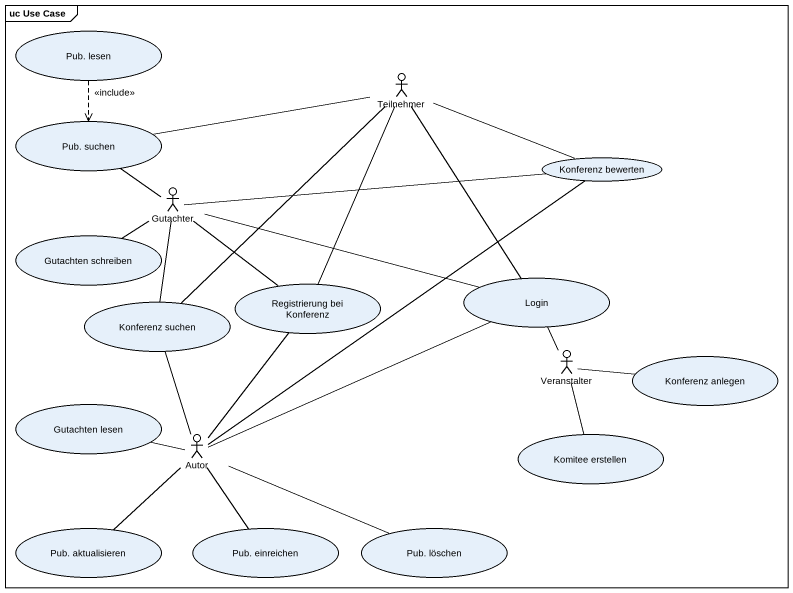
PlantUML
@startuml
mainframe uc Use Case
usecase "Pub. lesen" as Pub_lesen
actor Teilnehmer
usecase "Pub. suchen" as Pub_suchen
usecase "Konferenz bewerten" as Konferenz_bewerten
actor Gutachter
usecase "Gutachten schreiben" as Gutachten_schreiben
usecase "Konferenz suchen" as Konferenz_suchen
usecase "Registrierung bei Konferenz" as Registrierung_bei_Konferenz
usecase Login
actor Veranstalter
usecase "Konferenz anlegen" as Konferenz_anlegen
usecase "Gutachten lesen" as Gutachten_lesen
actor Autor
usecase "Komitee erstellen" as Komitee_erstellen
usecase "Pub. aktualisieren" as Pub_aktualisieren
usecase "Pub. einreichen" as Pub_einreichen
usecase "Pub. löschen" as Pub_löschen
Pub_lesen ..> Pub_suchen : <<include>>
Teilnehmer -left- Pub_suchen
Teilnehmer -right- Konferenz_bewerten
Teilnehmer -- Konferenz_suchen
Teilnehmer -- Login
Gutachter -up- Pub_suchen
Gutachter -right- Konferenz_bewerten
Gutachter -- Gutachten_schreiben
Gutachter -- Konferenz_suchen
Gutachter -right- Login
Registrierung_bei_Konferenz -up- Teilnehmer
Registrierung_bei_Konferenz -up- Gutachter
Veranstalter -up- Login
Veranstalter -right- Konferenz_anlegen
Veranstalter -- Komitee_erstellen
Autor -up- Konferenz_bewerten
Autor -up- Konferenz_suchen
Autor -up- Registrierung_bei_Konferenz
Autor -right- Login
Autor -left- Gutachten_lesen
Autor -- Pub_aktualisieren
Autor -- Pub_einreichen
Autor -right- Pub_löschen
@enduml
